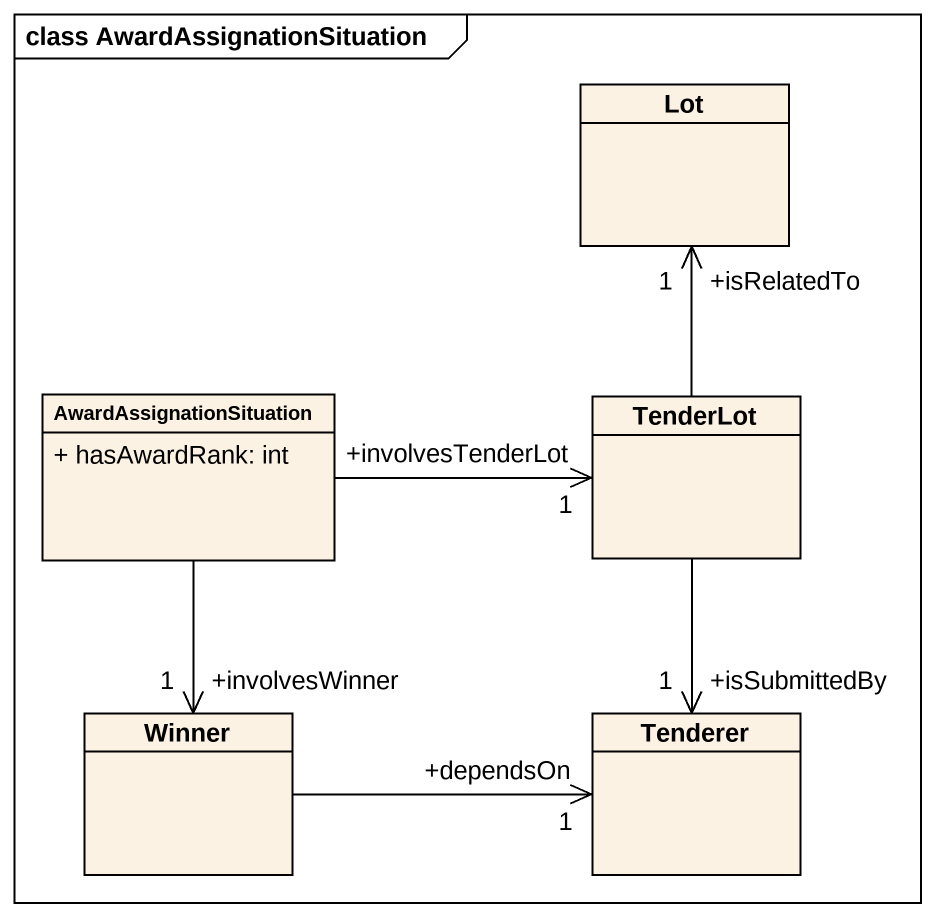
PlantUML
@startuml
mainframe class AwardAssignationSituation
hide circle
hide empty members
skinparam classAttributeIconSize 0
class Lot
class AwardAssignationSituation {
  + hasAwardRank: int
}
class TenderLot
class Winner
class Tenderer
AwardAssignationSituation -right-> "+involvesTenderLot\n1" TenderLot
AwardAssignationSituation --> "+involvesWinner\n1" Winner
TenderLot -up-> "+isRelatedTo\n1" Lot
TenderLot --> "+isSubmittedBy\n1" Tenderer
Winner -right-> "+dependsOn\n1" Tenderer
@enduml
